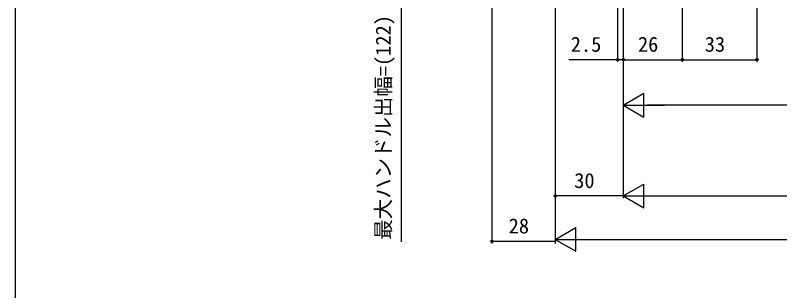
# Model space of a CAD drawing. Units: millimetres, scale not verified. Extents: x -526 to 524, y -783 to 779.
# Drawn here: x -525.8 to -188.5, y -55.6 to 65.7 of the extents above; entities that cross this region are included whole.
import ezdxf
from ezdxf.enums import TextEntityAlignment as Align

# ---------------------------------------------------------------- set-up
doc = ezdxf.new("R2010")
doc.units = ezdxf.units.MM
doc.header["$LTSCALE"] = 4
doc.layers.add('0-7_YKK_D', color=6, linetype='Continuous')
doc.layers.add('0-8_YKK_ZWAK', color=7, linetype='Continuous')
doc.styles.add('ＭＳ ゴシック', font='')
doc.styles.get('ＭＳ ゴシック').set_extended_font_data('MS Gothic')

msp = doc.modelspace()

# ---------------------------------------------------------------- linework, layer by layer
at = {"layer": '0-7_YKK_D'}
for p, q in [((-315.48, 289.459), (-315.48, -34.854)), ((-198.48, 270.459), (-198.48, 45.146)), ((-231.48, 262.859), (-231.48, 45.146)), ((-231.48, 239.558), (-231.48, 45.146)), ((-287.48, 239.459), (-287.48, -33.996)), ((-287.48, 239.459), (-287.48, -14.854)), ((-287.48, 239.458), (-287.48, -34.854)), ((-259.98, 224.458), (-259.98, 45.146)), ((-257.48, 224.459), (-257.48, 25.146)), ((-257.48, 224.459), (-257.48, -14.854)), ((-257.48, 224.459), (-257.48, -14.854)), ((-257.48, 224.459), (-257.48, 45.146)), ((-257.48, 224.459), (-257.48, 45.146)), ((-259.98, 46.146), (-281.48, 46.146)), ((-257.48, 46.146), (-259.98, 46.146)), ((-257.48, 46.146), (-231.48, 46.146)), ((-257.48, 46.146), (-255.44, 46.146)), ((-231.48, 46.146), (-198.48, 46.146)), ((-257.48, 26.146), (-248.387, 31.396)), ((-248.387, 20.896), (-248.387, 31.396)), ((-257.48, 26.146), (-248.387, 20.896)), ((-257.48, 26.146), (-239.293, 26.146)), ((53.07, 26.146), (-246.98, 26.146)), ((-257.48, -13.854), (-248.387, -8.604)), ((-248.387, -19.104), (-248.387, -8.604)), ((-257.48, -13.854), (-287.48, -13.854)), ((-257.48, -13.854), (-248.387, -19.104)), ((-257.48, -13.854), (-239.293, -13.854)), ((-246.98, -13.854), (238.02, -13.854)), ((-287.48, -32.996), (-278.387, -27.746)), ((-278.387, -38.246), (-278.387, -27.746)), ((-287.48, -32.996), (-278.387, -38.246)), ((-287.48, -32.996), (-269.293, -32.996)), ((-276.98, -32.996), (268.02, -32.996)), ((-287.48, -33.854), (-315.48, -33.854))]:
    msp.add_line(p, q, dxfattribs=at)
msp.add_lwpolyline([(-355.48, 239.959), (-355.48, 103.146), (-355.48, -34.03)], dxfattribs=at)
for centre in [(-259.98, 46.146), (-257.48, 46.146), (-257.48, 46.146), (-231.48, 46.146), (-231.48, 46.146), (-198.48, 46.146), (-287.48, -13.854), (-315.48, -33.854)]:
    msp.add_circle(centre, 0.51, dxfattribs=at)
at = {"layer": '0-8_YKK_ZWAK'}
msp.add_line((-525.8, 747.1), (-525.8, -782.9), dxfattribs=at)

# ---------------------------------------------------------------- texts
at = {"layer": '0-7_YKK_D', "style": 'ＭＳ ゴシック'}
msp.add_text('最大ハンドル出幅=(122)', height=6.598, rotation=90, dxfattribs=at).set_placement((-358.156, -33.144), align=Align.BOTTOM_LEFT)
for s, p in [('2.5', (-280.645, 47.646)), ('26', (-251, 47.646)), ('33', (-221.525, 47.646)), ('30', (-279.128, -12.354)), ('28', (-308.051, -32.354))]:
    msp.add_text(s, height=6.598, dxfattribs=at).set_placement(p, align=Align.BOTTOM_LEFT)

doc.saveas('drawing.dxf')
